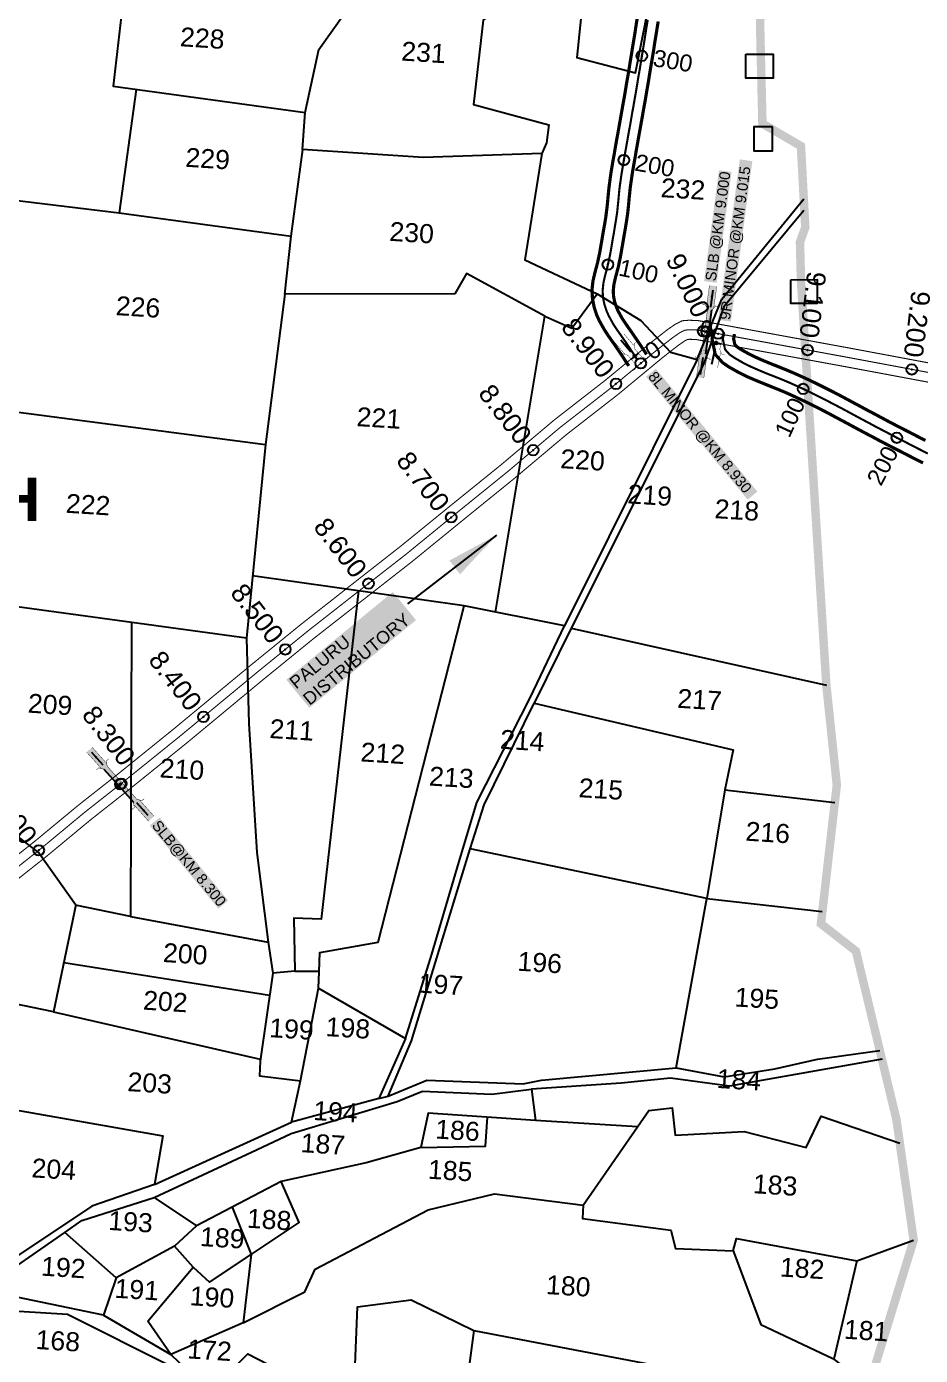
# Model space of a CAD drawing. Header units: inches. Extents: x 198958 to 218693, y 1596361 to 1611769.
# Drawn here: x 205640 to 206485, y 1604549 to 1605805 of the extents above; entities that cross this region are included whole.
import ezdxf
from ezdxf.enums import TextEntityAlignment as Align

# ---------------------------------------------------------------- set-up
doc = ezdxf.new("R2010")
doc.units = ezdxf.units.IN
doc.header["$LTSCALE"] = 15
doc.header["$MEASUREMENT"] = 0
doc.header["$PDMODE"] = 32
doc.header["$PDSIZE"] = 10
doc.linetypes.add('ACAD_ISO02W100', pattern=[15, 12, -3])
doc.linetypes.add('HIDDEN2', pattern=[0.1875, 0.125, -0.0625])
for name, color, linetype in [('CANAL1', 7, 'Continuous'), ('CHANAGE', 1, 'Continuous'), ('CSMark', 72, 'Continuous'), ('PLOTS', 7, 'Continuous'), ('PLOTS NO', 7, 'Continuous'), ('RE REMARKS', 7, 'Continuous'), ('STRUCTURE', 5, 'Continuous'), ('TEXT', 1, 'Continuous'), ('text2', 7, 'Continuous'), ('VILLAGE BOUNDARY STONES', 1, 'Continuous'), ('VILLAGE BOUNDAY', 5, 'Continuous')]:
    doc.layers.add(name, color=color, linetype=linetype)
doc.styles.get("Standard").update_dxf_attribs({"font": 'arial.ttf'})
doc.dimstyles.get("Standard").update_dxf_attribs({"dimtxt": 0.18, "dimasz": 0.18, "dimexe": 0.18, "dimexo": 0.0625, "dimgap": 0.09, "dimtad": 0, "dimtih": 1, "dimtoh": 1, "dimdec": 4, "dimzin": 0, "dimdsep": 46, "dimtxsty": 'Standard', "dimcen": 0.09, "dimadec": 0, "dimazin": 0, "dimtfac": 1, "dimtdec": 4, "dimtofl": 0, "dimtmove": 0, "dimatfit": 3, "dimfxl": 1, "dimtolj": 1, "dimtzin": 0, "dimarcsym": 0})

# ---------------------------------------------------------------- blocks, each defined once
blk = doc.blocks.new('SLB')
at = {"layer": 'STRUCTURE'}
h = blk.add_hatch(dxfattribs=at)
h.set_pattern_fill('DOTS', color=6, scale=20, angle=320.3722, style=0)
h.set_pattern_definition([(320.372247934, (-159.4327, -72.9564), (1.2786241598, 0.5641323054), [0, -1.25])])
h.paths.add_polyline_path([(769699.5, 1706871.1), (769699.5, 1706861.1), (769729.1, 1706861.1), (769732.1, 1706863.1), (769792.1, 1706863.1), (769795.1, 1706861.1), (769824.7, 1706861.1), (769824.7, 1706871.1), (769795.1, 1706871.1), (769792.1, 1706869.1), (769732.1, 1706869.1), (769729.1, 1706871.1)])
at = {"layer": 'STRUCTURE', "color": 6, "linetype": 'ACAD_ISO02W100', "ltscale": 0.5, "const_width": 0.5}
for points in [[(769699.5, 1706871.1), (769729.1, 1706871.1)], [(769795.1, 1706871.1), (769824.7, 1706871.1)], [(769699.5, 1706861.1), (769729.1, 1706861.1)], [(769795.1, 1706861.1), (769824.7, 1706861.1)]]:
    blk.add_lwpolyline(points, dxfattribs=at)
at = {"layer": 'STRUCTURE', "color": 6, "const_width": 0.628}
for points in [[(769726.1, 1706877.1), (769726.1, 1706873.1), (769732.1, 1706869.1), (769792.1, 1706869.1), (769798.1, 1706873.1), (769798.1, 1706877.1)], [(769726.1, 1706855.1), (769726.1, 1706859.1), (769732.1, 1706863.1), (769792.1, 1706863.1), (769798.1, 1706859.1), (769798.1, 1706855.1)]]:
    blk.add_lwpolyline(points, dxfattribs=at)
at = {"layer": 'STRUCTURE', "color": 6}
blk.add_lwpolyline([(769732.1, 1706863.1), (769792.1, 1706863.1)], dxfattribs=at)
blk.add_lwpolyline([(769732.1, 1706863.1), (769792.1, 1706863.1)], dxfattribs=at)
at = {"layer": 'STRUCTURE', "color": 0}
blk.add_circle((769762.1, 1706866.1), 1.24, dxfattribs=at)
for points in [[(769703.8, 1706866), (769726.7, 1706866)], [(769818.6, 1706865.8), (769795.7, 1706865.8)]]:
    blk.add_leader(points, dimstyle='Standard', override={"dimasz": 10, "dimgap": 0.09, "dimtad": 0}, dxfattribs=at)
blk = doc.blocks.new('OT')
at = {"layer": 'STRUCTURE', "color": 190}
for points, const_width in [([(769775.2, 1706601.8), (769775.2, 1706597.8), (769769.2, 1706593.8), (769761.8, 1706593.8), (769754.4, 1706593.8), (769748.4, 1706597.8), (769748.4, 1706601.8)], 0.5), ([(769751.4, 1706595.8), (769729.4, 1706595.8)], 0.5), ([(769748.4, 1706573), (769748.4, 1706577), (769754.4, 1706581), (769761.8, 1706581), (769761.8, 1706581), (769761.8, 1706581), (769769.2, 1706581), (769775.2, 1706577), (769775.2, 1706573)], 0.5), ([(769761.8, 1706593.8), (769761.8, 1706581)], 2.5), ([(769751.4, 1706579), (769729.4, 1706579)], 0.5)]:
    blk.add_lwpolyline(points, dxfattribs=dict(at, const_width=const_width))
at = {"layer": 'STRUCTURE', "color": 0}
blk.add_circle((769761.8, 1706587.4), 1.87, dxfattribs=at)
blk.add_leader([(769732.6, 1706587.4), (769753.8, 1706587.4)], dimstyle='Standard', override={"dimasz": 10, "dimgap": 0.09, "dimtad": 0}, dxfattribs=at)

msp = doc.modelspace()

# ---------------------------------------------------------------- linework, layer by layer
at = {"layer": 'CANAL1', "color": 200, "linetype": 'ByBlock', "ltscale": 40, "const_width": 3}
for points in [[(206209.4, 1605483.9), (206205.7, 1605489.5), (206202, 1605495.2), (206198.2, 1605500.7), (206195.7, 1605504.4), (206190.4, 1605511.9), (206186.4, 1605518), (206181.5, 1605526.7), (206179.2, 1605531.8), (206176.7, 1605539.4), (206175.1, 1605547.5), (206174.6, 1605555.5), (206175.5, 1605563.8), (206177.2, 1605571.3), (206179, 1605578.1), (206180, 1605582), (206181.9, 1605590.8), (206183, 1605597.3), (206184.5, 1605605.9), (206185.3, 1605610.8), (206186.5, 1605617.4), (206187.6, 1605624), (206188.4, 1605630.2), (206189.2, 1605637), (206189.8, 1605643.7), (206190.5, 1605650.6), (206191, 1605655), (206192.3, 1605664.6), (206193.4, 1605671.5), (206194.9, 1605680.2), (206195.8, 1605685), (206196.9, 1605691.7), (206198.1, 1605698.5), (206199.3, 1605704.8), (206200.5, 1605711.9), (206201.7, 1605718.6), (206202.9, 1605725.3), (206203.6, 1605729.4), (206205.3, 1605738.7), (206206.4, 1605745.4), (206207.5, 1605752.1), (206208.7, 1605758.8), (206209.8, 1605765.5), (206210.9, 1605772.2), (206212, 1605779), (206213.1, 1605785.7), (206214.2, 1605792.4), (206215.3, 1605799.1), (206216.3, 1605805.8), (206217.4, 1605812.6)], [(206226.2, 1605494.8), (206222.4, 1605500.6), (206218.6, 1605506.3), (206214.7, 1605512), (206212.1, 1605515.8), (206206.9, 1605523.2), (206203.4, 1605528.4), (206199.4, 1605535.6), (206197.9, 1605539), (206196, 1605544.6), (206195, 1605550), (206194.7, 1605554.9), (206195.3, 1605560.6), (206196.6, 1605566.5), (206198.3, 1605573), (206199.5, 1605577.4), (206201.5, 1605587), (206202.7, 1605593.9), (206204.2, 1605602.6), (206205, 1605607.3), (206206.2, 1605614.1), (206207.3, 1605621), (206208.3, 1605627.7), (206209.1, 1605635), (206209.7, 1605641.9), (206210.4, 1605648.6), (206210.8, 1605652.6), (206212.1, 1605661.6), (206213.1, 1605668.2), (206214.6, 1605676.7), (206215.5, 1605681.6), (206216.6, 1605688.3), (206217.8, 1605695), (206218.9, 1605701.3), (206220.2, 1605708.4), (206221.4, 1605715.1), (206222.6, 1605721.8), (206223.3, 1605726), (206225, 1605735.3), (206226.1, 1605742), (206227.3, 1605748.8), (206228.4, 1605755.5), (206229.5, 1605762.3), (206230.6, 1605769), (206231.8, 1605775.7), (206232.9, 1605782.5), (206233.9, 1605789.2), (206235, 1605796), (206236.1, 1605802.7), (206237.2, 1605809.5)], [(206289.7, 1605517.7), (206288.1, 1605509.3), (206291.1, 1605494.8), (206298, 1605487.1), (206303.8, 1605483.1), (206313.5, 1605477.6), (206321, 1605473.9), (206328.4, 1605470.7), (206335.7, 1605467.7), (206342.9, 1605464.8), (206350.8, 1605461.6), (206356.9, 1605459.1), (206363.8, 1605456), (206370.6, 1605452.8), (206377.5, 1605449.6), (206384.3, 1605446.2), (206391.2, 1605442.7), (206398, 1605439.2), (206404.8, 1605435.5), (206411.6, 1605431.9), (206418.5, 1605428.2), (206425.3, 1605424.5), (206432.2, 1605420.8), (206439.3, 1605417.1), (206446, 1605413.5), (206452.9, 1605409.9), (206459.8, 1605406.3), (206466.8, 1605402.8), (206473.7, 1605399.2), (206480.6, 1605395.7), (206487.5, 1605392.2)], [(206309.3, 1605514), (206308.5, 1605509.5), (206309.6, 1605504.2), (206311.4, 1605502.2), (206314.5, 1605500), (206322.9, 1605495.3), (206329.4, 1605492.1), (206336.2, 1605489.1), (206343.2, 1605486.2), (206350.3, 1605483.4), (206358.4, 1605480.1), (206364.8, 1605477.4), (206372, 1605474.2), (206379.2, 1605470.9), (206386.3, 1605467.5), (206393.3, 1605464), (206400.3, 1605460.5), (206407.3, 1605456.9), (206414.2, 1605453.2), (206421.1, 1605449.5), (206428, 1605445.8), (206434.8, 1605442.1), (206441.7, 1605438.5), (206448.6, 1605434.8), (206455.3, 1605431.2), (206462.2, 1605427.6), (206469, 1605424.1), (206475.9, 1605420.6), (206482.8, 1605417), (206489.7, 1605413.5)]]:
    msp.add_lwpolyline(points, dxfattribs=at)
at = {"layer": 'CANAL1', "color": 1, "linetype": 'HIDDEN2', "ltscale": 30, "const_width": 2}
msp.add_lwpolyline([(206217.8, 1605489.3), (206214.1, 1605495), (206210.3, 1605500.7), (206206.5, 1605506.4), (206203.9, 1605510.1), (206198.7, 1605517.5), (206194.9, 1605523.2), (206190.5, 1605531.2), (206188.6, 1605535.4), (206186.4, 1605542), (206185, 1605548.7), (206184.7, 1605555.2), (206185.4, 1605562.2), (206186.9, 1605568.9), (206188.7, 1605575.5), (206189.7, 1605579.7), (206191.7, 1605588.9), (206192.9, 1605595.6), (206194.3, 1605604.2), (206195.2, 1605609), (206196.3, 1605615.8), (206197.4, 1605622.5), (206198.4, 1605628.9), (206199.1, 1605636), (206199.8, 1605642.8), (206200.4, 1605649.6), (206200.9, 1605653.8), (206202.2, 1605663.1), (206203.3, 1605669.9), (206204.8, 1605678.5), (206205.6, 1605683.3), (206206.8, 1605690), (206208, 1605696.7), (206209.1, 1605703.1), (206210.4, 1605710.1), (206211.6, 1605716.9), (206212.7, 1605723.6), (206213.5, 1605727.7), (206215.1, 1605737), (206216.3, 1605743.7), (206217.4, 1605750.4), (206218.5, 1605757.2), (206219.7, 1605763.9), (206220.8, 1605770.6), (206221.9, 1605777.4), (206223, 1605784.1), (206224.1, 1605790.8), (206225.1, 1605797.5), (206226.2, 1605804.3), (206227.3, 1605811)], dxfattribs=at)
at = {"layer": 'CANAL1', "color": 200, "const_width": 1}
for points in [[(205577.7, 1604978.8), (205648, 1605034.6), (205689.2, 1605068.7), (205726.9, 1605098.4), (205780.2, 1605141.5), (205851.7, 1605200.7), (205899.8, 1605239.8), (205950.4, 1605279.5), (205993.3, 1605313.1), (206043.6, 1605354), (206089, 1605390.7), (206138.8, 1605432.7), (206187.5, 1605470.6), (206230.4, 1605506), (206245.4, 1605517.8), (206253, 1605523.1), (206259.8, 1605526.6), (206266.1, 1605527.1), (206274.5, 1605526.8), (206292.3, 1605523.8), (206416.9, 1605501), (206542.4, 1605477.5)], [(205589, 1604964.8), (205659.4, 1605020.6), (205700.5, 1605054.7), (205738.1, 1605084.3), (205791.6, 1605127.5), (205863.1, 1605186.8), (205911, 1605225.8), (205961.5, 1605265.3), (206004.6, 1605299), (206054.9, 1605340), (206100.4, 1605376.9), (206150.1, 1605418.7), (206198.8, 1605456.6), (206241.6, 1605492), (206256.1, 1605503.3), (206262.3, 1605507.6), (206264.9, 1605508.9), (206266.5, 1605509.1), (206272.7, 1605508.9), (206289.2, 1605506.1), (206413.6, 1605483.3), (206539.3, 1605459.8)]]:
    msp.add_lwpolyline(points, dxfattribs=at)
at = {"layer": 'CANAL1', "color": 1, "linetype": 'HIDDEN2', "ltscale": 4, "const_width": 1}
msp.add_lwpolyline([(205583.4, 1604971.8), (205653.7, 1605027.6), (205694.8, 1605061.7), (205732.5, 1605091.4), (205785.9, 1605134.5), (205857.4, 1605193.7), (205905.4, 1605232.8), (205955.9, 1605272.4), (205999, 1605306), (206049.2, 1605347), (206094.7, 1605383.8), (206144.4, 1605425.7), (206193.2, 1605463.6), (206236, 1605499), (206250.7, 1605510.5), (206257.6, 1605515.3), (206262.4, 1605517.7), (206266.3, 1605518.1), (206273.6, 1605517.9), (206290.8, 1605515), (206415.3, 1605492.2), (206540.9, 1605468.7)], dxfattribs=at)
at = {"layer": 'CANAL1', "color": 1, "linetype": 'HIDDEN2', "ltscale": 40, "const_width": 2}
msp.add_lwpolyline([(206299.5, 1605515.9), (206298.3, 1605509.4), (206300.4, 1605499.5), (206304.7, 1605494.7), (206309.2, 1605491.6), (206318.2, 1605486.4), (206325.2, 1605483), (206332.3, 1605479.9), (206339.4, 1605476.9), (206346.6, 1605474.1), (206354.6, 1605470.9), (206360.8, 1605468.3), (206367.9, 1605465.1), (206374.9, 1605461.9), (206381.9, 1605458.5), (206388.8, 1605455.1), (206395.7, 1605451.6), (206402.6, 1605448), (206409.5, 1605444.4), (206416.4, 1605440.7), (206423.2, 1605437), (206430.1, 1605433.3), (206436.9, 1605429.7), (206443.9, 1605425.9), (206450.7, 1605422.4), (206457.5, 1605418.8), (206464.4, 1605415.2), (206471.3, 1605411.7), (206478.2, 1605408.1), (206485.1, 1605404.6), (206492, 1605401.1)], dxfattribs=at)
at = {"layer": 'CHANAGE'}
for p in [(206221.8, 1605777), (206204.8, 1605678.5), (206189.7, 1605579.7), (206374.2, 1605462.2), (206462.8, 1605416)]:
    msp.add_point(p, dxfattribs=at)
at = {"layer": 'PLOTS'}
for points in [[(206125.7, 1606016.8), (206113.9, 1605947.7), (206132.6, 1605935.5), (206123.3, 1605844.7), (206166.6, 1605837), (206160.2, 1605775.3), (206215.8, 1605761), (206227.7, 1605821.3), (206160.2, 1605880.1), (206132.6, 1605935.5)], [(205984.2, 1605891.4), (206028.7, 1605884.1), (206031.3, 1605875.2), (206097.4, 1605847.6), (206096.7, 1605831.1), (206071.7, 1605810.7), (206062.7, 1605731.1), (206133.8, 1605711.7), (206131.6, 1605694.7), (206127.2, 1605684.8), (206015, 1605680.8), (205901.2, 1605688.5), (205903.6, 1605723.3), (205916.4, 1605782.9), (205941.4, 1605817.9)], [(205734.4, 1605855.1), (205722, 1605748.3), (205903.6, 1605723.3)], [(205743.8, 1605745.3), (205727.8, 1605628.7), (205890.2, 1605606.5), (205901.4, 1605688.5)], [(206127.2, 1605684.8), (206111.2, 1605584.1), (206179.4, 1605551.9)], [(205409.6, 1605670.3), (205626.3, 1605640.9), (205727.8, 1605628.7)], [(206274, 1605489.9), (206297.2, 1605547), (206374.8, 1605641.9)], [(206374.7, 1605630.7), (206299.2, 1605539.7), (206280.4, 1605486.2)], [(206130, 1605530.8), (206056.1, 1605571.2), (206045.1, 1605552.2), (205884.5, 1605551.6), (205890.2, 1605606.5)], [(205884.5, 1605551.6), (205866, 1605409.6)], [(206083.3, 1605251.2), (206130, 1605530.8), (206155.6, 1605519.6), (206179.4, 1605551.9), (206220.9, 1605526.9), (206248.7, 1605497), (206274, 1605489.9), (206148.5, 1605238.4)], [(206280.4, 1605486.2), (206155.1, 1605236), (206120, 1605165.3)], [(205597.5, 1605464.8), (205561.5, 1605264.2), (205624.6, 1605257.2), (205593.9, 1605068.2), (205652.1, 1605023.3), (205686.7, 1604974.5), (205665.7, 1604873.4), (205627.6, 1604881.3), (205617.8, 1604829.6)], [(205593.9, 1605445.1), (205866.1, 1605409.6), (205848.1, 1605226.5), (205624.6, 1605257.2)], [(205738.4, 1604963.5), (205868.5, 1604939.3), (205872.9, 1604909.9), (205860.9, 1604826.7), (205860.4, 1604812.9), (205899.3, 1604808.1), (205916.1, 1604895.9), (205916.7, 1604911.4), (205917.5, 1604929.5), (205972.7, 1604939.4), (206053.9, 1605257.2), (205853.9, 1605285.6)], [(205953.9, 1605271.4), (205918.8, 1604960.9), (205893, 1604962), (205893.7, 1604911.8), (205872.9, 1604909.9)], [(205998.5, 1604848.1), (206023.2, 1604927.9), (206047.3, 1605009.1), (206065.7, 1605071.2), (206116.2, 1605170.3), (206148.5, 1605238.4), (206053.9, 1605257.2)], [(205739.5, 1605241.4), (205738.4, 1604963.5), (205686.6, 1604974.2)], [(206155.1, 1605236), (206396.1, 1605182.3)], [(205848.1, 1605226.5), (205850.4, 1605146), (205857.9, 1605024), (205868.5, 1604939.3)], [(205973.1, 1604791.4), (205982.1, 1604793.8), (206004.1, 1604846.2), (206030.3, 1604931.7), (206051, 1604999.7), (206059.6, 1605027.6), (206072.6, 1605069.1), (206120, 1605165.3), (206308, 1605121), (206300.3, 1605083.2), (206283.3, 1604980.7), (206059.6, 1605027.6)], [(206300.3, 1605083.2), (206404.1, 1605071.2)], [(206254.1, 1604820.4), (206283.3, 1604980.7)], [(206283.3, 1604980.7), (206392.3, 1604968.2)], [(205675.4, 1604920.1), (205870, 1604889.2)], [(205893.7, 1604911.9), (205916.7, 1604911.9)], [(205916.1, 1604895.9), (205998.5, 1604848.1), (205973.1, 1604791.4), (205890.6, 1604769.1), (205899.3, 1604808.1)], [(205665.7, 1604873.4), (205861.2, 1604828.6)], [(205982.1, 1604793.8), (206018.7, 1604808.9), (206109.5, 1604805.3), (206126.8, 1604808.9), (206254.1, 1604820.4), (206299.4, 1604812), (206347.3, 1604819.6), (206387.6, 1604828.8), (206446.7, 1604836.8)], [(206448.7, 1604828.6), (206304.7, 1604803.3), (206248.9, 1604810.9), (206202.3, 1604806), (206117.4, 1604800.5)], [(205529.7, 1604545), (205541.3, 1604576.1), (205600.9, 1604612.7), (205676.4, 1604664.9), (205692.6, 1604676.1), (205761, 1604697.9), (205857.7, 1604743.1), (205890.5, 1604758.4), (205990.4, 1604788.7), (206014.5, 1604798.4), (206080.1, 1604795.8), (206117.4, 1604800.5), (206121.2, 1604770.9), (206019.9, 1604777.8), (206013, 1604745.2), (205961.2, 1604730.8), (205880.9, 1604713.2), (205801, 1604671.3), (205780, 1604651.9), (205725, 1604622.1), (205676.4, 1604664.9)], [(205611.4, 1604784), (205769.2, 1604756.3), (205761.1, 1604710.3), (205701.9, 1604689.8), (205594.6, 1604618.3), (205558.6, 1604603.1)], [(206217.6, 1604764.9), (206228.3, 1604780.2), (206250.5, 1604782.6), (206253.3, 1604756.9), (206318.3, 1604760.4), (206377, 1604745.1), (206391.1, 1604774.7), (206465.5, 1604749.4)], [(205761.1, 1604710.3), (205890.6, 1604769.1)], [(205845, 1604579.5), (205903.2, 1604608.7), (205913.1, 1604630.2), (206019.9, 1604686.2), (206082.4, 1604701.4), (206166.2, 1604690.7), (206217.6, 1604764.9), (206121.2, 1604770.9)], [(206013, 1604745.2), (206073.9, 1604746.4), (206075.8, 1604774)], [(205797.6, 1604632), (205813.1, 1604617.9), (205852.6, 1604644.2), (205898, 1604674.4), (205880.9, 1604713.2)], [(206166.2, 1604690.7), (206165.7, 1604678.2), (206249.2, 1604667), (206253.7, 1604649.9), (206308, 1604647.7), (206334.2, 1604578.1), (206402.3, 1604545.9), (206436.4, 1604520)], [(205834.7, 1604689), (205852.6, 1604644.2), (205845, 1604579.5), (205776.6, 1604549.7)], [(205776.6, 1604549.7), (205754.9, 1604581), (205797.6, 1604632), (205780, 1604651.9)], [(206308, 1604647.7), (206311.1, 1604659.1), (206424.8, 1604638), (206478.6, 1604657.7)], [(206424.8, 1604638), (206403.1, 1604545.3)], [(205725, 1604622.1), (205713, 1604586.9), (205597.5, 1604610.6)], [(205950.4, 1604532.1), (205953, 1604594.8), (206003.8, 1604601.4), (206063.1, 1604572.3), (206047.8, 1604459.3), (206032.7, 1604415.6)], [(205571.1, 1604594.4), (205679.1, 1604587.8), (205777.7, 1604538.1), (205752.6, 1604506.4)], [(205713, 1604586.9), (205776.6, 1604549.7), (205813.1, 1604514.5), (205859.6, 1604444), (205925.9, 1604349.3)], [(206063.1, 1604572.3), (206239, 1604538.6), (206188.9, 1604384.9)], [(205813.1, 1604514.5), (205849.4, 1604550.1), (205906, 1604520.8), (205860.9, 1604442.1)]]:
    msp.add_lwpolyline(points, dxfattribs=at)
at = {"layer": 'PLOTS NO'}
msp.add_lwpolyline([(205761, 1604697.9), (205801, 1604671.3)], dxfattribs=at)
at = {"layer": 'text2', "color": 2, "linetype": 'Continuous'}
for p in [(206279.8, 1605516.8), (206378.4, 1605498.9), (206476.9, 1605480.6), (206197.3, 1605467), (206119.1, 1605404.3), (206041.6, 1605340.8), (205963.4, 1605278.2), (205884.8, 1605216), (205807.4, 1605152.3), (205729.7, 1605089.1), (205651.8, 1605026.1)]:
    msp.add_point(p, dxfattribs=at)
at = {"layer": 'text2', "color": 3}
for p in [(206283, 1605516.3), (206293.8, 1605514.4), (206220.7, 1605486.4), (205728.9, 1605088.6)]:
    msp.add_point(p, dxfattribs=at)
at = {"layer": 'VILLAGE BOUNDARY STONES'}
for points in [[(206320, 1605778.6), (206345.9, 1605778.7), (206345.9, 1605755.9), (206320.1, 1605755.9)], [(206345.3, 1605710), (206327.5, 1605710), (206327.5, 1605687.2), (206345.3, 1605687.2)], [(206362.4, 1605565.4), (206387.5, 1605565.5), (206387.5, 1605543), (206362.4, 1605542.9)]]:
    msp.add_lwpolyline(points, close=True, dxfattribs=at)
at = {"layer": 'VILLAGE BOUNDAY', "linetype": 'ACAD_ISO02W100', "ltscale": 0.2, "const_width": 8}
msp.add_lwpolyline([(206334.5, 1605832.2), (206333.5, 1605806.5), (206335.7, 1605712.9), (206372.1, 1605691.7), (206376.2, 1605614.8), (206371.2, 1605601), (206372.1, 1605564.8), (206396.1, 1605182.3), (206406, 1605087.9), (206391, 1604956.7), (206424.1, 1604930.8), (206462.4, 1604771.3), (206478.6, 1604657.7), (206361.9, 1604277)], dxfattribs=at)

# ---------------------------------------------------------------- block references
at = {"layer": 'STRUCTURE', "color": 0}
for name, p, xscale, yscale, zscale, rotation in [('SLB', (1313719.3, 904454), 0.7, 0.7, 0.7, 81.93856614437291), ('OT', (-1050606.8, 1234230.7), 0.6999999999999998, 0.6999999999999998, 0.6999999999999998, 310.7349339466383), ('OT', (1270269.7, 840398.6), 0.6999999999999998, 0.6999999999999998, 0.6999999999999998, 78.55797640974546), ('SLB', (-1043304.9, 1207825.4), 0.6999999999999996, 0.6999999999999996, 0.6999999999999996, 311.9180112118015)]:
    msp.add_blockref(name, p, dxfattribs=dict(at, xscale=xscale, yscale=yscale, zscale=zscale, rotation=rotation))

# ---------------------------------------------------------------- texts
at = {"layer": 'CHANAGE'}
for s, rotation, p in [('300', 350.68, (206232.7, 1605775.3)), ('200', 350.0101, (206215.6, 1605676.6)), ('100', 347.9064, (206200.5, 1605577.4)), ('0', 33.3013, (206227, 1605495.4))]:
    msp.add_text(s, height=16, rotation=rotation, dxfattribs=at).set_placement(p, align=Align.MIDDLE_LEFT)
for s, rotation, p in [('0', 349.2906, (206288.7, 1605517.9)), ('100', 65.1954, (206369.5, 1605452.3)), ('200', 62.6171, (206457.8, 1605406.3))]:
    msp.add_text(s, height=16, rotation=rotation, dxfattribs=at).set_placement(p, align=Align.MIDDLE_RIGHT)
at = {"layer": 'CSMark', "color": 1}
for s, rotation, p in [('9.000', 295.5268, (206252.1, 1605588.4)), ('9.100', 263.1154, (206387.2, 1605572.9)), ('9.200', 263.1154, (206485.7, 1605554.6)), ('8.900', 307.715, (206151.6, 1605525.8)), ('8.800', 307.715, (206073.4, 1605463.2)), ('8.700', 307.715, (205995.9, 1605399.6)), ('8.600', 307.715, (205917.7, 1605337)), ('8.500', 307.715, (205839.1, 1605274.8)), ('8.400', 307.715, (205761.7, 1605211.2)), ('8.300', 307.715, (205698.8, 1605159.4)), ('8.200', 307.715, (205606.1, 1605084.9))]:
    msp.add_text(s, height=18, rotation=rotation, dxfattribs=at).set_placement(p, align=Align.MIDDLE_LEFT)
at = {"layer": 'PLOTS NO'}
for s, p in [('228', (205784.9, 1605786.1)), ('231', (205994, 1605772.6)), ('229', (205790, 1605672.2)), ('232', (206239.2, 1605643.5)), ('230', (205982.8, 1605602.2)), ('226', (205724.2, 1605532)), ('221', (205951.8, 1605427.1)), ('220', (206144.3, 1605387.4)), ('219', (206207.8, 1605354.1)), ('222', (205677, 1605345.2)), ('218', (206290.1, 1605340.1)), ('209', (205641.1, 1605156.3)), ('217', (206254.8, 1605160.9)), ('211', (205869.5, 1605132.3)), ('214', (206087.3, 1605122.2)), ('212', (205955.5, 1605110.2)), ('210', (205765.7, 1605095.1)), ('213', (206020.3, 1605087.4)), ('215', (206161.6, 1605076.4)), ('216', (206319.3, 1605035.3)), ('200', (205768.8, 1604920.6)), ('196', (206103.8, 1604912.4)), ('197', (206010.4, 1604891.7)), ('202', (205750, 1604875.6)), ('195', (206309, 1604878.6)), ('199', (205869.2, 1604849.6)), ('198', (205922.5, 1604850.6)), ('203', (205735.2, 1604798.6)), ('184', (206292, 1604801.6)), ('194', (205910.8, 1604771.3)), ('186', (206026.1, 1604753.8)), ('187', (205898.9, 1604740.9)), ('204', (205644.6, 1604717.1)), ('185', (206019.2, 1604715.8)), ('183', (206326.3, 1604702.1)), ('193', (205717.1, 1604667.4)), ('188', (205848.1, 1604669.5)), ('189', (205803.8, 1604652.2)), ('192', (205653.6, 1604624.2)), ('182', (206351.8, 1604623.4)), ('191', (205723, 1604603.3)), ('180', (206130.8, 1604606.8)), ('190', (205794.1, 1604596.2)), ('181', (206412.3, 1604564.6)), ('168', (205648.4, 1604554.9)), ('172', (205791.7, 1604546))]:
    msp.add_text(s, height=18, rotation=356.3896, dxfattribs=at).set_placement(p)
at = {"layer": 'STRUCTURE', "color": 5, "attachment_point": 1, "bg_fill": 1, "box_fill_scale": 1.1, "bg_fill_color": 7, "bg_fill_true_color": 16777215, "bg_fill_transparency": 0}
for s, insert, char_height, width, rotation in [('SLB @KM 9.000', (206281.7, 1605564.9), 10, 103.695, 82.3658), ('\\pxt13;9R MINOR @KM 9.015', (206295.1, 1605528.3), 10, 151.021, 82.3658), ('8L MINOR @KM 8.930', (206234.8, 1605479.9), 10, 148.702, 309.5786), ('{\\C1;PALURU DISTRIBUTORY }', (205887.4, 1605187.2), 12, 128.083, 39.4617), ('SLB@KM 8.300', (205765.8, 1605055.7), 10, 99.814, 309.5786)]:
    msp.add_mtext(s, dxfattribs=dict(at, insert=insert, char_height=char_height, width=width, rotation=rotation))
at = {"layer": 'TEXT', "insert": (204701.8, 1605515), "char_height": 41.015, "width": 947.842, "attachment_point": 1}
msp.add_mtext('\\pxql;{\\fArial|b1|i0|c0|p34;\\C1;VILLAGE NAME :\\C5; SAIDAPURAM\\C1;\\PMANDAL             : \\C5;PULIVENDULA \\P\\C1;DISTRICT            : \\C5;YSR CUDDAPAH}', dxfattribs=at)

# ---------------------------------------------------------------- leaders
at = {"layer": 'RE REMARKS', "color": 1}
msp.add_leader([(206084.5, 1605324.1), (206000.3, 1605259)], dimstyle='Standard', override={"dimasz": 50}, dxfattribs=at)

doc.saveas('drawing.dxf')
